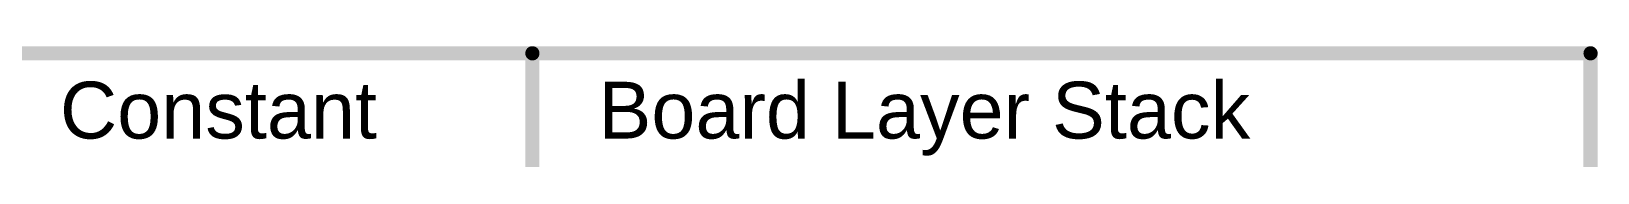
# Model space of a CAD drawing. Header units: inches. Extents: x -11 to 5379, y 0 to 5429.
# Drawn here: x 321.68 to 363.78, y 165.07 to 168.06 of the extents above; entities that cross this region are included whole.
import ezdxf

# ---------------------------------------------------------------- set-up
doc = ezdxf.new("R2010")
doc.units = ezdxf.units.IN
doc.layers.add('Fabrication', color=76, linetype='Continuous')
doc.styles.add('Arial', font='', dxfattribs={"height": 0.2})
doc.styles.get('Arial').set_extended_font_data('Arial')

msp = doc.modelspace()

# ---------------------------------------------------------------- linework, layer by layer
at = {"layer": 'Fabrication'}
for points in [[(248.3, 167.869, 0.381, 0.381, 0), (363.585, 167.869, 0.381, 0.381, 0)], [(335.145, 131.293, 0.381, 0.381, 0), (335.145, 167.869, 0.381, 0.381, 0)], [(363.585, 131.293, 0.381, 0.381, 0), (363.585, 167.869, 0.381, 0.381, 0)]]:
    msp.add_lwpolyline(points, format="xyseb", dxfattribs=at)
for points in [[(335.05, 167.869, 0.191, 0.191, 1), (335.241, 167.869, 0.191, 0.191, 1)], [(363.49, 167.869, 0.191, 0.191, 1), (363.68, 167.869, 0.191, 0.191, 1)], [(363.49, 167.869, 0.191, 0.191, 1), (363.68, 167.869, 0.191, 0.191, 1)]]:
    msp.add_lwpolyline(points, format="xyseb", close=True, dxfattribs=at)

# ---------------------------------------------------------------- texts
at = {"layer": 'Fabrication', "style": 'Arial'}
for s, p in [('Constant', (322.449, 165.583)), ('Board Layer Stack', (336.923, 165.583))]:
    msp.add_text(s, height=1.524, dxfattribs=at).set_placement(p)

doc.saveas('drawing.dxf')
